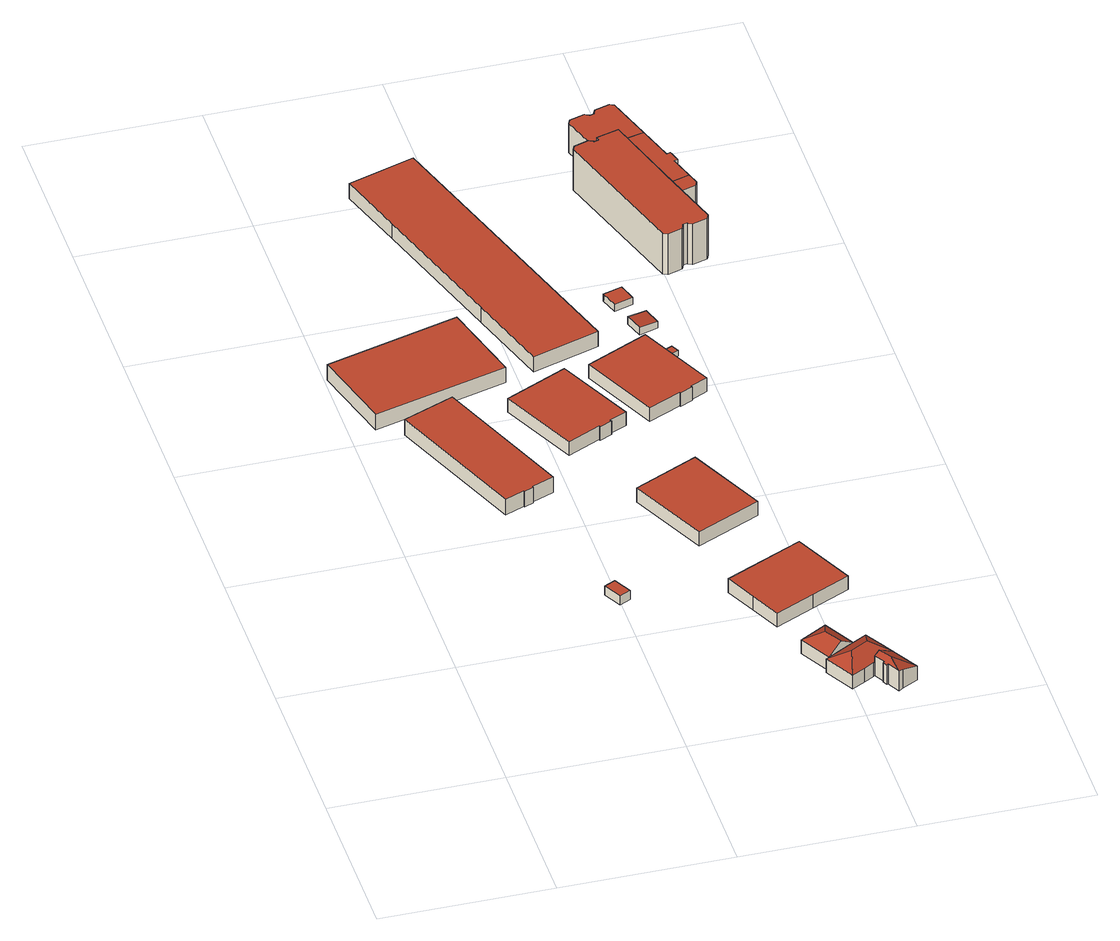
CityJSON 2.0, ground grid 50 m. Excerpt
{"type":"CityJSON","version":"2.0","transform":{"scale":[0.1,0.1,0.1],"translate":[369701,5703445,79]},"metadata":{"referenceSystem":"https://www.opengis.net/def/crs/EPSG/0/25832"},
"CityObjects":{
"building1":{"type":"Building","attributes":{"Gemeindeschluessel":"05911000","Geometrietyp2DReferenz":"3000","function":"31001_2571","roofType":"1000","measuredHeight":3.03,"storeysAboveGround":1},"address":[{"country":"Germany","locality":"Bochum","thoroughfareNumber":"4","thoroughfareName":"Vienhovenweg"}],"geometry":[{"type":"Solid","lod":"2","boundaries":[[[[0,1,2,3]],[[4,5,1,0]],[[6,7,5,4]],[[3,2,7,6]],[[4,0,3,6]],[[1,5,7,2]]]],"semantics":{"surfaces":[{"type":"WallSurface"},{"type":"RoofSurface"},{"type":"GroundSurface"}],"values":[[0,0,0,0,1,2]]}}]},
"building2":{"type":"Building","attributes":{"Gemeindeschluessel":"05911000","Geometrietyp2DReferenz":"3000","function":"31001_2100","roofType":"1000","measuredHeight":5.32,"storeysAboveGround":1},"address":[{"country":"Germany","locality":"Bochum","thoroughfareNumber":"2a","thoroughfareName":"Vienhovenweg"}],"geometry":[{"type":"Solid","lod":"2","boundaries":[[[[8,9,10,11]],[[12,13,9,8]],[[14,15,13,12]],[[16,17,15,14]],[[18,19,17,16]],[[20,21,19,18]],[[22,23,21,20]],[[11,10,23,22]],[[20,18,16,14,12,8,11,22]],[[9,13,15,17,19,21,23,10]]]],"semantics":{"surfaces":[{"type":"WallSurface"},{"type":"RoofSurface"},{"type":"GroundSurface"}],"values":[[0,0,0,0,0,0,0,0,1,2]]}}]},
"building3":{"type":"Building","attributes":{"Gemeindeschluessel":"05911000","Geometrietyp2DReferenz":"3000","function":"31001_2143","roofType":"1000","measuredHeight":5.16,"storeysAboveGround":1},"address":[{"country":"Germany","locality":"Bochum","thoroughfareNumber":"9c","thoroughfareName":"Burgstr."}],"geometry":[{"type":"Solid","lod":"2","boundaries":[[[[24,25,26,27]],[[28,29,25,24]],[[30,31,29,28]],[[27,26,31,30]],[[28,24,27,30]],[[25,29,31,26]]]],"semantics":{"surfaces":[{"type":"WallSurface"},{"type":"RoofSurface"},{"type":"GroundSurface"}],"values":[[0,0,0,0,1,2]]}}]},
"building4":{"type":"Building","attributes":{"Gemeindeschluessel":"05911000","Geometrietyp2DReferenz":"3000","function":"31001_2100","roofType":"1000","measuredHeight":4.66,"storeysAboveGround":1},"address":[{"country":"Germany","locality":"Bochum","thoroughfareNumber":"2b","thoroughfareName":"Vienhovenweg"}],"geometry":[{"type":"Solid","lod":"2","boundaries":[[[[32,33,34,35]],[[36,37,33,32]],[[38,39,37,36]],[[40,41,39,38]],[[42,43,41,40]],[[44,45,43,42]],[[46,47,45,44]],[[35,34,47,46]],[[44,42,40,38,36,32,35,46]],[[33,37,39,41,43,45,47,34]]]],"semantics":{"surfaces":[{"type":"WallSurface"},{"type":"RoofSurface"},{"type":"GroundSurface"}],"values":[[0,0,0,0,0,0,0,0,1,2]]}}]},
"building5":{"type":"Building","attributes":{"Gemeindeschluessel":"05911000","Geometrietyp2DReferenz":"3000","function":"31001_1010"},"address":[{"country":"Germany","locality":"Bochum","thoroughfareNumber":"3","thoroughfareName":"Vienhovenweg"}],"children":["building5-1","building5-2","building5-3"]},
"building5-1":{"type":"BuildingPart","attributes":{"roofType":"5000","measuredHeight":7.88,"storeysAboveGround":1},"parents":["building5"],"geometry":[{"type":"Solid","lod":"2","boundaries":[[[[48,49,50]],[[51,52,48,50]],[[53,54,52,51]],[[55,56,54,53]],[[57,58,56,55]],[[59,60,61,62]],[[63,64,60,59]],[[65,66,64,63]],[[67,68,66,65]],[[69,70,68,67]],[[65,71,67]],[[63,59,62,72,57,73,71,65]],[[55,53,51,73,57]],[[50,74,69,67,71,73,51]],[[52,54,56,58,75,61,60,64,66,68,70,48]],[[75,72,62,61]],[[58,57,72,75]],[[74,50,49]],[[70,69,74,49,48]]]],"semantics":{"surfaces":[{"type":"WallSurface"},{"type":"RoofSurface"},{"type":"GroundSurface"},{"type":"ClosureSurface"}],"values":[[0,0,0,0,0,0,0,0,0,0,1,1,1,1,2,3,3,0,3]]}}]},
"building5-2":{"type":"BuildingPart","attributes":{"roofType":"5000","measuredHeight":7.83,"storeysAboveGround":1},"parents":["building5"],"geometry":[{"type":"Solid","lod":"2","boundaries":[[[[76,77,78,79]],[[80,62,61,77,76]],[[81,82,56,55]],[[83,84,82,81]],[[85,86,84,83]],[[87,88,86,85]],[[89,90,88,87]],[[91,92,90,89]],[[79,78,92,91]],[[85,83,93,87]],[[81,55,57,94,93,83]],[[80,76,79,91,89,87,93,94]],[[77,61,75,58,56,82,84,86,88,90,92,78]],[[62,80,94,72]],[[61,62,72,75]],[[56,58,57,55]],[[72,94,57]],[[72,57,58,75]]]],"semantics":{"surfaces":[{"type":"WallSurface"},{"type":"RoofSurface"},{"type":"GroundSurface"},{"type":"ClosureSurface"}],"values":[[0,0,0,0,0,0,0,0,0,1,1,1,2,0,3,0,0,3]]}}]},
"building5-3":{"type":"BuildingPart","attributes":{"roofType":"5000","measuredHeight":7.53,"storeysAboveGround":1},"parents":["building5"],"geometry":[{"type":"Solid","lod":"2","boundaries":[[[[95,96,70,69]],[[97,98,96,95]],[[49,48,98,97]],[[95,99,97]],[[74,49,100,69]],[[69,100,99,95]],[[97,99,100,49]],[[96,98,48,70]],[[48,49,74,69,70]]]],"semantics":{"surfaces":[{"type":"WallSurface"},{"type":"RoofSurface"},{"type":"GroundSurface"},{"type":"ClosureSurface"}],"values":[[0,0,0,1,0,1,1,2,3]]}}]},
"building6":{"type":"Building","attributes":{"Gemeindeschluessel":"05911000","Geometrietyp2DReferenz":"3000","function":"31001_2100","roofType":"1000","measuredHeight":4.7,"storeysAboveGround":1},"address":[{"country":"Germany","locality":"Bochum","thoroughfareNumber":"2","thoroughfareName":"Vienhovenweg"}],"geometry":[{"type":"Solid","lod":"2","boundaries":[[[[101,102,103,104]],[[105,106,102,101]],[[107,108,106,105]],[[104,103,108,107]],[[105,101,104,107]],[[102,106,108,103]]]],"semantics":{"surfaces":[{"type":"WallSurface"},{"type":"RoofSurface"},{"type":"GroundSurface"}],"values":[[0,0,0,0,1,2]]}}]},
"building7":{"type":"Building","attributes":{"Gemeindeschluessel":"05911000","Geometrietyp2DReferenz":"3000","function":"31001_2140","roofType":"1000","measuredHeight":4.62,"storeysAboveGround":1},"geometry":[{"type":"Solid","lod":"2","boundaries":[[[[109,110,111,112]],[[113,114,110,109]],[[115,116,114,113]],[[117,118,116,115]],[[119,120,118,117]],[[112,111,120,119]],[[117,115,113,109,112,119]],[[110,114,116,118,120,111]]]],"semantics":{"surfaces":[{"type":"WallSurface"},{"type":"RoofSurface"},{"type":"GroundSurface"}],"values":[[0,0,0,0,0,0,1,2]]}}]},
"building8":{"type":"Building","attributes":{"Gemeindeschluessel":"05911000","Geometrietyp2DReferenz":"3000","function":"31001_2143","roofType":"1000","measuredHeight":5.01,"storeysAboveGround":1},"address":[{"country":"Germany","locality":"Bochum","thoroughfareNumber":"9a","thoroughfareName":"Burgstr."}],"geometry":[{"type":"Solid","lod":"2","boundaries":[[[[121,122,123,124]],[[125,126,122,121]],[[127,128,126,125]],[[129,130,128,127]],[[131,132,130,129]],[[124,123,132,131]],[[129,127,125,121,124,131]],[[122,126,128,130,132,123]]]],"semantics":{"surfaces":[{"type":"WallSurface"},{"type":"RoofSurface"},{"type":"GroundSurface"}],"values":[[0,0,0,0,0,0,1,2]]}}]},
"building9":{"type":"Building","attributes":{"Gemeindeschluessel":"05911000","Geometrietyp2DReferenz":"3000","function":"31001_2100","roofType":"1000","measuredHeight":4.7,"storeysAboveGround":1},"address":[{"country":"Germany","locality":"Bochum","thoroughfareNumber":"2c","thoroughfareName":"Vienhovenweg"}],"geometry":[{"type":"Solid","lod":"2","boundaries":[[[[133,134,135,136]],[[137,138,134,133]],[[139,140,138,137]],[[141,142,140,139]],[[143,144,142,141]],[[145,146,144,143]],[[147,148,146,145]],[[136,135,148,147]],[[145,143,141,139,137,133,136,147]],[[134,138,140,142,144,146,148,135]]]],"semantics":{"surfaces":[{"type":"WallSurface"},{"type":"RoofSurface"},{"type":"GroundSurface"}],"values":[[0,0,0,0,0,0,0,0,1,2]]}}]},
"building10":{"type":"Building","attributes":{"Gemeindeschluessel":"05911000","Geometrietyp2DReferenz":"3000","function":"31001_2523","roofType":"1000","measuredHeight":1.72,"storeysAboveGround":1},"geometry":[{"type":"Solid","lod":"2","boundaries":[[[[149,150,151,152]],[[153,154,150,149]],[[155,156,154,153]],[[152,151,156,155]],[[153,149,152,155]],[[150,154,156,151]]]],"semantics":{"surfaces":[{"type":"WallSurface"},{"type":"RoofSurface"},{"type":"GroundSurface"}],"values":[[0,0,0,0,1,2]]}}]},
"building11":{"type":"Building","attributes":{"Gemeindeschluessel":"05911000","Geometrietyp2DReferenz":"3000","function":"31001_2463","roofType":"2100","measuredHeight":2.48,"storeysAboveGround":1},"geometry":[{"type":"Solid","lod":"2","boundaries":[[[[157,158,159,160]],[[161,162,158,157]],[[163,164,162,161]],[[160,159,164,163]],[[161,157,160,163]],[[158,162,164,159]]]],"semantics":{"surfaces":[{"type":"WallSurface"},{"type":"RoofSurface"},{"type":"GroundSurface"}],"values":[[0,0,0,0,1,2]]}}]},
"building12":{"type":"Building","attributes":{"Gemeindeschluessel":"05911000","Geometrietyp2DReferenz":"3000","function":"31001_2463","roofType":"1000","measuredHeight":2.36,"storeysAboveGround":1},"geometry":[{"type":"Solid","lod":"2","boundaries":[[[[165,166,167,168]],[[169,170,166,165]],[[171,172,170,169]],[[168,167,172,171]],[[169,165,168,171]],[[166,170,172,167]]]],"semantics":{"surfaces":[{"type":"WallSurface"},{"type":"RoofSurface"},{"type":"GroundSurface"}],"values":[[0,0,0,0,1,2]]}}]},
"building13":{"type":"Building","attributes":{"Gemeindeschluessel":"05911000","Geometrietyp2DReferenz":"3000","function":"31001_2020"},"address":[{"country":"Germany","locality":"Bochum","thoroughfareNumber":"9","thoroughfareName":"Burgstr."}],"children":["building13-1","building13-2","building13-3","building13-4"]},
"building13-1":{"type":"BuildingPart","attributes":{"roofType":"1000","measuredHeight":9.85,"storeysAboveGround":2},"parents":["building13"],"geometry":[{"type":"Solid","lod":"2","boundaries":[[[[173,174,175,176]],[[177,178,174,173]],[[179,180,178,177]],[[181,182,180,179]],[[183,184,182,181]],[[185,186,184,183]],[[187,188,186,185]],[[189,190,188,187]],[[191,192,190,189]],[[193,194,192,191]],[[195,196,194,193]],[[197,198,196,195]],[[199,200,198,197]],[[201,202,200,199]],[[203,204,202,201]],[[205,206,204,203]],[[176,175,207,208]],[[209,205,203,201,199,197,195,193,191,189,187,185,183,181,179,177,173,176,208]],[[174,178,180,182,184,186,188,190,192,194,196,198,200,202,204,206,210,207,175]],[[206,205,209,210]],[[210,209,208,207]]]],"semantics":{"surfaces":[{"type":"WallSurface"},{"type":"RoofSurface"},{"type":"GroundSurface"},{"type":"ClosureSurface"}],"values":[[0,0,0,0,0,0,0,0,0,0,0,0,0,0,0,0,0,1,2,3,3]]}}]},
"building13-2":{"type":"BuildingPart","attributes":{"roofType":"1000","measuredHeight":9.86,"storeysAboveGround":2},"parents":["building13"],"geometry":[{"type":"Solid","lod":"2","boundaries":[[[[211,212,213,214]],[[215,216,217,218]],[[219,220,216,215]],[[221,222,220,219]],[[214,213,222,221]],[[219,215,218,211,214,221]],[[212,217,216,220,222,213]],[[217,212,211,218]]]],"semantics":{"surfaces":[{"type":"WallSurface"},{"type":"RoofSurface"},{"type":"GroundSurface"},{"type":"ClosureSurface"}],"values":[[0,0,0,0,0,1,2,3]]}}]},
"building13-3":{"type":"BuildingPart","attributes":{"roofType":"1000","measuredHeight":9.84,"storeysAboveGround":2},"parents":["building13"],"geometry":[{"type":"Solid","lod":"2","boundaries":[[[[223,224,206,205]],[[225,226,224,223]],[[227,228,226,225]],[[229,230,228,227]],[[231,232,230,229]],[[218,217,232,231]],[[233,234,212,211]],[[211,218,231,229,227,225,223,205,209,233]],[[206,224,226,228,230,232,217,212,234,210]],[[210,209,205,206]],[[217,218,211,212]],[[234,233,209,210]]]],"semantics":{"surfaces":[{"type":"WallSurface"},{"type":"RoofSurface"},{"type":"GroundSurface"},{"type":"ClosureSurface"}],"values":[[0,0,0,0,0,0,0,1,2,3,3,3]]}}]},
"building13-4":{"type":"BuildingPart","attributes":{"roofType":"1000","measuredHeight":13.72,"storeysAboveGround":2},"parents":["building13"],"geometry":[{"type":"Solid","lod":"2","boundaries":[[[[235,236,237,238]],[[239,240,236,235]],[[241,242,240,239]],[[243,244,242,241]],[[245,246,244,243]],[[247,248,246,245]],[[249,250,248,247]],[[251,252,250,249]],[[253,254,252,251]],[[255,208,207,254,253]],[[256,257,234,233,258]],[[259,260,257,256]],[[261,262,260,259]],[[263,264,262,261]],[[265,266,264,263]],[[267,268,266,265]],[[269,270,268,267]],[[238,237,270,269]],[[267,265,263,261,259,256,258,271,255,253,251,249,247,245,243,241,239,235,238,269]],[[236,240,242,244,246,248,250,252,254,207,210,234,257,260,262,264,266,268,270,237]],[[208,255,271,209]],[[208,209,210,207]],[[209,271,258,233]],[[234,210,209,233]]]],"semantics":{"surfaces":[{"type":"WallSurface"},{"type":"RoofSurface"},{"type":"GroundSurface"},{"type":"ClosureSurface"}],"values":[[0,0,0,0,0,0,0,0,0,0,0,0,0,0,0,0,0,0,1,2,0,3,0,3]]}}]}
},
"vertices":[
[489,670,69],[489,670,39],[457,654,39],[457,654,69],[517,617,69],[517,617,39],[485,601,69],[485,601,39],
[284,1545,80],[284,1545,27],[135,1485,27],[135,1485,80],[449,1136,80],[449,1136,27],[385,1111,80],[385,1111,27],[386,1106,80],[386,1106,27],[359,1095,80],[359,1095,27],[357,1099,80],[357,1099,27],[300,1076,80],[300,1076,27],
[397,1901,60],[397,1901,9],[7,1795,9],[7,1795,60],[463,1655,60],[463,1655,9],[73,1550,60],[73,1550,9],
[606,1583,80],[606,1583,34],[425,1498,34],[425,1498,80],[713,1356,80],[713,1356,34],[663,1333,80],[663,1333,34],[665,1328,80],[665,1328,34],[629,1311,80],[629,1311,34],[627,1316,80],[627,1316,34],[532,1271,80],[532,1271,34],
[1014,183,67],[1014,183,112],[1014,183,113],[1055,206,113],[1055,206,67],[1087,152,112],[1087,152,67],[1106,118,112],[1106,118,67],[1105,118,113],[1105,118,67],[1043,83,113],[1043,83,67],[1046,85,67],[1046,85,113],[1013,66,113],[1013,66,67],[974,45,113],[974,45,67],[925,134,113],[925,134,67],[934,138,113],[934,138,67],[990,111,145],[1061,93,113],[1040,140,145],[968,158,113],[1061,93,67],
[1064,54,134],[1064,54,67],[1060,52,67],[1060,52,132],[1046,85,134],[1120,93,112],[1120,93,67],[1150,37,113],[1150,37,67],[1104,12,130],[1104,12,67],[1091,4,134],[1091,4,67],[1071,41,134],[1071,41,67],[1068,39,132],[1068,39,67],[1082,57,145],[1061,93,145],
[883,231,113],[883,231,67],[962,276,113],[962,276,67],[945,214,142],[974,161,142],
[835,1109,86],[835,1109,39],[649,1022,39],[649,1022,86],[944,878,86],[944,878,39],[758,791,86],[758,791,39],
[820,481,87],[820,481,41],[862,392,41],[862,392,87],[777,573,87],[777,573,41],[1003,679,87],[1003,679,41],[1088,498,87],[1088,498,41],[977,446,87],[977,446,41],
[472,2602,60],[472,2602,10],[277,2540,10],[277,2540,60],[743,1739,60],[743,1739,10],[548,1678,60],[548,1678,10],[471,1924,60],[471,1924,10],[341,2339,60],[341,2339,10],
[854,1667,80],[854,1667,34],[673,1582,34],[673,1582,80],[961,1441,80],[961,1441,34],[911,1417,80],[911,1417,34],[913,1413,80],[913,1413,34],[876,1396,80],[876,1396,34],[874,1400,80],[874,1400,34],[779,1355,80],[779,1355,34],
[918,1633,53],[918,1633,35],[899,1624,35],[899,1624,53],[929,1610,53],[929,1610,35],[910,1601,53],[910,1601,35],
[897,1810,45],[897,1810,24],[841,1793,24],[841,1793,49],[913,1756,45],[913,1756,24],[858,1739,49],[858,1739,24],
[861,1927,46],[861,1927,22],[806,1910,22],[806,1910,46],[877,1875,46],[877,1875,22],[823,1857,46],[823,1857,22],
[936,2461,103],[936,2461,5],[937,2458,5],[937,2458,103],[933,2468,103],[933,2468,5],[932,2473,103],[932,2473,5],[928,2487,103],[928,2487,5],[926,2493,103],[926,2493,5],[898,2581,103],[898,2581,5],[905,2594,103],[905,2594,5],[948,2607,103],[948,2607,5],[961,2601,103],[961,2601,5],[962,2599,103],[962,2599,5],[975,2603,103],[975,2603,5],[975,2605,103],[975,2605,5],[981,2618,103],[981,2618,5],[1025,2631,103],[1025,2631,5],[1037,2625,103],[1037,2625,5],[1080,2489,103],[1080,2489,5],[939,2452,5],[939,2452,103],[1005,2470,103],[1005,2470,5],
[1083,2258,103],[1083,2258,5],[1095,2222,5],[1095,2222,103],[1158,2242,103],[1158,2242,5],[1147,2277,5],[1147,2277,103],[1151,2229,103],[1151,2229,5],[1108,2215,103],[1108,2215,5],
[1114,2382,103],[1114,2382,5],[1125,2385,103],[1125,2385,5],[1127,2379,103],[1127,2379,5],[1136,2351,103],[1136,2351,5],[1125,2347,103],[1125,2347,5],[1070,2254,103],[1070,2254,5],
[1009,1995,142],[1009,1995,5],[1052,2009,5],[1052,2009,142],[996,2002,142],[996,2002,5],[865,2419,142],[865,2419,5],[872,2432,142],[872,2432,5],[915,2446,142],[915,2446,5],[928,2439,142],[928,2439,5],[928,2437,142],[928,2437,5],[942,2441,142],[942,2441,5],[941,2444,142],[941,2444,5],[939,2452,142],[1135,2046,142],[1135,2046,5],[1070,2254,142],[1129,2033,142],[1129,2033,5],[1085,2019,142],[1085,2019,5],[1072,2026,142],[1072,2026,5],[1072,2028,142],[1072,2028,5],[1058,2024,142],[1058,2024,5],[1059,2022,142],[1059,2022,5],[1005,2470,142]
]}
